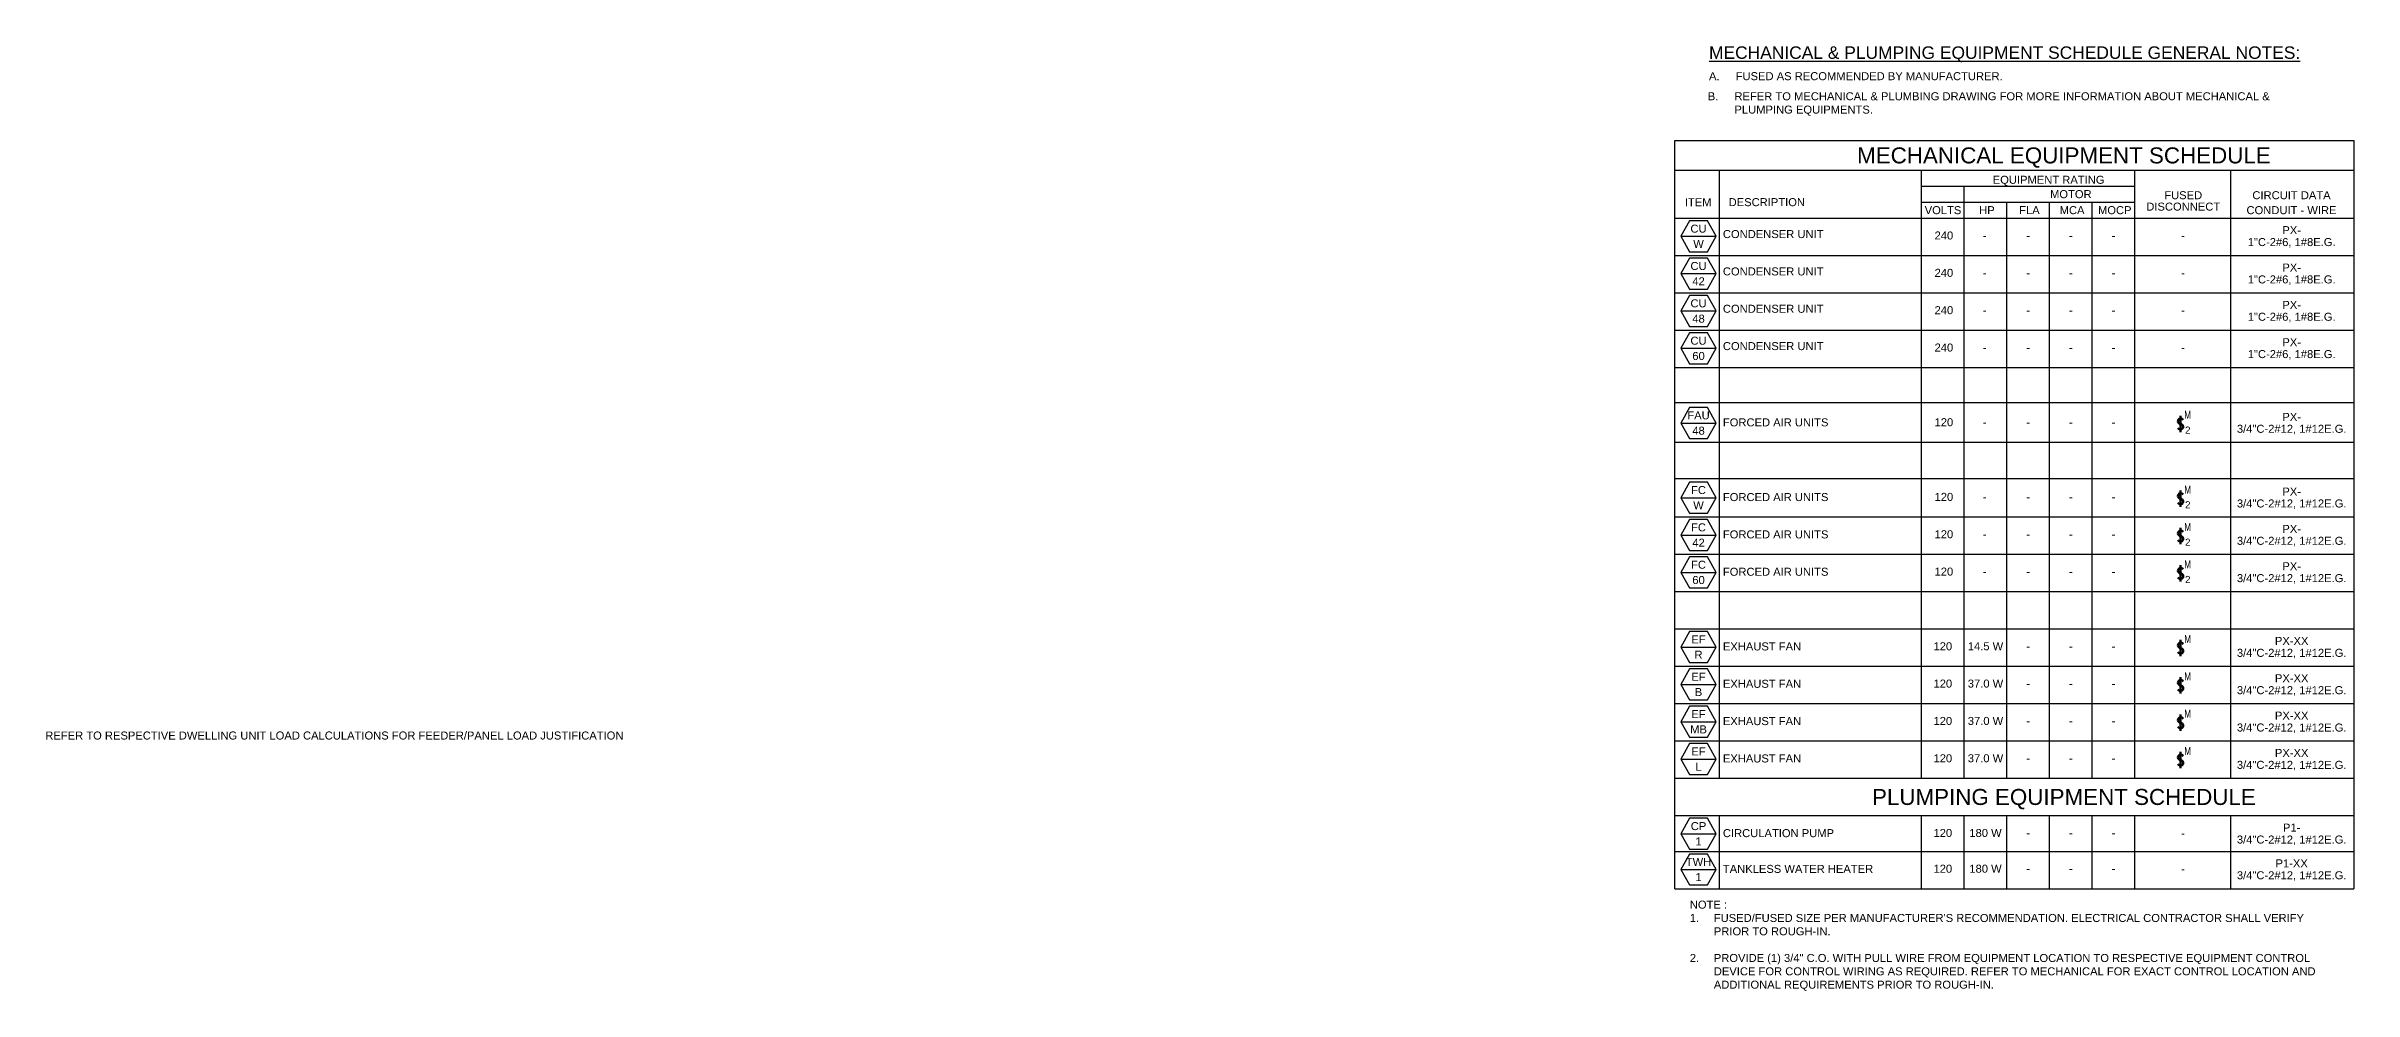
# Model space of a CAD drawing. Header units: inches. Extents: x 2456 to 9935, y -1030 to 123.
# Drawn here: x 8637 to 9935, y -409 to 123 of the extents above; entities that cross this region are included whole.
import ezdxf
from ezdxf.enums import TextEntityAlignment as Align

# ---------------------------------------------------------------- set-up
doc = ezdxf.new("R2010")
doc.units = ezdxf.units.IN
doc.header["$LTSCALE"] = 24
doc.header["$MEASUREMENT"] = 0
for name, color, linetype in [('0E-POWR-TEXT', 2, 'Continuous'), ('E-SYM', 6, 'Continuous'), ('E-TEXT', 2, 'Continuous'), ('M_TEXT', 2, 'Continuous')]:
    doc.layers.add(name, color=color, linetype=linetype)
doc.layers.add('E-SWITCH', color=6, linetype='Continuous', lineweight=50)
doc.styles.add('0E-1R', font='arial.ttf')
doc.styles.add('0E-2R', font='arial.ttf')
doc.styles.add('0E-3R', font='arial.ttf')
doc.styles.add('ARC-TEXT', font='arial.ttf', dxfattribs={"width": 0.86, "height": 4.5})
doc.styles.add('Arial', font='arial.ttf', dxfattribs={"width": 0.75})
doc.styles.add('ArialMT', font='arial.ttf')
doc.styles.add('GEC_48', font='arial.ttf', dxfattribs={"height": 4.5})

# ---------------------------------------------------------------- blocks, each defined once
blk = doc.blocks.new('GE_EQM_TAG')
blk.add_line((-10, 0), (10, 0))
blk.add_lwpolyline([(-5, 8.7), (-10, 0), (-5, -8.7), (5, -8.7), (10, 0), (5, 8.7)], close=True)
at = {"style": 'ARC-TEXT', "width": 1.00018}
for tag, p in [('EQM', (0, 4.3)), ('LABEL', (0, -4.3))]:
    blk.add_attdef(tag, text='', height=4.5, dxfattribs=at).set_placement(p, align=Align.MIDDLE_CENTER)
blk = doc.blocks.new('S-1_Gang(S)')
at = {"layer": 'E-SWITCH', "linetype": 'ByBlock'}
blk.add_line((0, 0), (0, 9.3), dxfattribs=at)
for centre, start, end in [((-0.1, 3.1), 207.1442, 84.7317), ((0.1, 6.2), 27.1442, 264.7317)]:
    blk.add_arc(centre, 1.57, start, end, dxfattribs=at)
at = {"layer": 'E-TEXT', "style": 'ArialMT'}
blk.add_attdef('SWITCH_LEG(A)', text='', height=4.5, dxfattribs=at).set_placement((5.1, 4.7), align=Align.MIDDLE_CENTER)
blk.add_attdef('NUM', text='', height=3, dxfattribs=at).set_placement((2.5, 8.2), align=Align.MIDDLE_LEFT)

msp = doc.modelspace()

# ---------------------------------------------------------------- linework, layer by layer
at = {"layer": 'E-TEXT'}
for p, q in [((9553.4, 69.5), (9935.3, 69.5)), ((9553.4, -351.4), (9553.4, 69.5)), ((9935.3, 69.5), (9935.3, -351.4)), ((9553.4, 52.8), (9935.3, 52.8))]:
    msp.add_line(p, q, dxfattribs=at)
at = {"layer": 'E-TEXT', "color": 5}
for p, q in [((9578.5, -289.2), (9578.5, 52.8)), ((9692.1, -289.2), (9692.1, 52.8)), ((9812.1, -289.2), (9812.1, 52.8)), ((9866.1, -289.2), (9866.1, 52.8)), ((9692.1, 43.8), (9812.1, 43.8)), ((9716.1, -289.2), (9716.1, 43.8)), ((9692.1, 34.8), (9812.1, 34.8)), ((9740.1, -289.2), (9740.1, 34.8)), ((9764.1, -289.2), (9764.1, 34.8)), ((9764.1, -289.2), (9764.1, 34.8)), ((9764.1, -289.2), (9764.1, 34.8)), ((9788.1, -289.2), (9788.1, 34.8)), ((9553.4, 25.8), (9935.3, 25.8)), ((9553.4, 4.8), (9935.3, 4.8)), ((9553.4, 4.8), (9935.3, 4.8)), ((9553.4, 4.8), (9935.3, 4.8)), ((9553.4, 4.8), (9935.3, 4.8)), ((9553.4, -16.2), (9935.3, -16.2)), ((9553.4, -37.2), (9935.3, -37.2)), ((9553.4, -58.2), (9935.3, -58.2)), ((9553.4, -77.9), (9935.3, -77.9)), ((9553.4, -100.2), (9935.3, -100.2)), ((9553.4, -120.6), (9935.3, -120.6)), ((9553.4, -142.2), (9935.3, -142.2)), ((9553.4, -142.2), (9935.3, -142.2)), ((9553.4, -142.2), (9935.3, -142.2)), ((9553.4, -163.2), (9935.3, -163.2)), ((9553.4, -163.2), (9935.3, -163.2)), ((9553.4, -163.2), (9935.3, -163.2)), ((9553.4, -184.2), (9935.3, -184.2)), ((9553.4, -205.2), (9935.3, -205.2)), ((9553.4, -205.2), (9935.3, -205.2)), ((9553.4, -226.2), (9935.3, -226.2)), ((9553.4, -226.2), (9935.3, -226.2)), ((9553.4, -226.2), (9935.3, -226.2)), ((9553.4, -226.2), (9935.3, -226.2)), ((9553.4, -247.2), (9935.3, -247.2)), ((9553.4, -247.2), (9935.3, -247.2)), ((9553.4, -247.2), (9935.3, -247.2)), ((9553.4, -247.2), (9935.3, -247.2)), ((9553.4, -247.2), (9935.3, -247.2)), ((9553.4, -247.2), (9935.3, -247.2)), ((9553.4, -268.2), (9935.3, -268.2)), ((9553.4, -289.2), (9935.3, -289.2)), ((9553.4, -310.2), (9935.3, -310.2)), ((9578.5, -351.4), (9578.5, -310.2)), ((9692.1, -351.4), (9692.1, -310.2)), ((9716.1, -351.4), (9716.1, -310.2)), ((9740.1, -351.4), (9740.1, -310.2)), ((9764.1, -351.4), (9764.1, -310.2)), ((9764.1, -351.4), (9764.1, -310.2)), ((9764.1, -351.4), (9764.1, -310.2)), ((9788.1, -351.4), (9788.1, -310.2)), ((9812.1, -351.4), (9812.1, -310.2)), ((9866.1, -351.4), (9866.1, -310.2)), ((9553.4, -330.3), (9935.3, -330.3)), ((9553.4, -351.4), (9935.3, -351.4)), ((9553.4, -351.4), (9935.3, -351.4))]:
    msp.add_line(p, q, dxfattribs=at)

# ---------------------------------------------------------------- block references
at = {"layer": 'E-TEXT'}
for p, values in [((9566.7, 15.6), {'LABEL': 'W', 'EQM': 'CU'}), ((9566.7, -5.4), {'LABEL': '42', 'EQM': 'CU'}), ((9566.7, -26.4), {'LABEL': '48', 'EQM': 'CU'}), ((9566.7, -47.4), {'LABEL': '60', 'EQM': 'CU'}), ((9566.7, -89.4), {'LABEL': '48', 'EQM': 'FAU'}), ((9566.7, -131.4), {'LABEL': 'W', 'EQM': 'FC'}), ((9566.7, -152.4), {'LABEL': '42', 'EQM': 'FC'}), ((9566.7, -173.4), {'LABEL': '60', 'EQM': 'FC'}), ((9566.7, -215.4), {'LABEL': 'R', 'EQM': 'EF'}), ((9566.7, -236.4), {'LABEL': 'B', 'EQM': 'EF'}), ((9566.7, -257.4), {'LABEL': 'MB', 'EQM': 'EF'}), ((9566.7, -278.4), {'LABEL': 'L', 'EQM': 'EF'}), ((9566.7, -320.4), {'LABEL': '1', 'EQM': 'CP'}), ((9566.7, -340.5), {'LABEL': '1', 'EQM': 'TWH'})]:
    msp.add_blockref('GE_EQM_TAG', p, dxfattribs=at).add_auto_attribs(values)
ref = msp.add_blockref('S-1_Gang(S)', (9837.8, -94.6), dxfattribs=at)
ref.add_attrib('SWITCH_LEG(A)', 'M', dxfattribs={"layer": 'E-SYM', "color": 2, "height": 4.5, "style": 'Arial', "width": 0.75}).set_placement((9841.8, -84.8), align=Align.MIDDLE_CENTER)
ref.add_attrib('NUM', '2', dxfattribs={"layer": 'E-SYM', "color": 2, "height": 4, "style": 'Arial'}).set_placement((9840.3, -93.4), align=Align.MIDDLE_LEFT)
ref = msp.add_blockref('S-1_Gang(S)', (9837.8, -136.6), dxfattribs=at)
ref.add_attrib('SWITCH_LEG(A)', 'M', dxfattribs={"layer": 'E-SYM', "color": 2, "height": 4.5, "style": 'Arial', "width": 0.75}).set_placement((9841.8, -126.8), align=Align.MIDDLE_CENTER)
ref.add_attrib('NUM', '2', dxfattribs={"layer": 'E-SYM', "color": 2, "height": 4, "style": 'Arial'}).set_placement((9840.3, -135.4), align=Align.MIDDLE_LEFT)
ref = msp.add_blockref('S-1_Gang(S)', (9837.8, -157.6), dxfattribs=at)
ref.add_attrib('SWITCH_LEG(A)', 'M', dxfattribs={"layer": 'E-SYM', "color": 2, "height": 4.5, "style": 'Arial', "width": 0.75}).set_placement((9841.8, -147.8), align=Align.MIDDLE_CENTER)
ref.add_attrib('NUM', '2', dxfattribs={"layer": 'E-SYM', "color": 2, "height": 4, "style": 'Arial'}).set_placement((9840.3, -156.4), align=Align.MIDDLE_LEFT)
ref = msp.add_blockref('S-1_Gang(S)', (9837.8, -178.6), dxfattribs=at)
ref.add_attrib('SWITCH_LEG(A)', 'M', dxfattribs={"layer": 'E-SYM', "color": 2, "height": 4.5, "style": 'Arial', "width": 0.75}).set_placement((9841.8, -168.8), align=Align.MIDDLE_CENTER)
ref.add_attrib('NUM', '2', dxfattribs={"layer": 'E-SYM', "color": 2, "height": 4, "style": 'Arial'}).set_placement((9840.3, -177.4), align=Align.MIDDLE_LEFT)
ref = msp.add_blockref('S-1_Gang(S)', (9837.8, -220.6), dxfattribs=at)
ref.add_attrib('SWITCH_LEG(A)', 'M', dxfattribs={"layer": 'E-SYM', "color": 2, "height": 4.5, "style": 'Arial', "width": 0.75}).set_placement((9841.8, -210.8), align=Align.MIDDLE_CENTER)
ref = msp.add_blockref('S-1_Gang(S)', (9837.8, -241.6), dxfattribs=at)
ref.add_attrib('SWITCH_LEG(A)', 'M', dxfattribs={"layer": 'E-SYM', "color": 2, "height": 4.5, "style": 'Arial', "width": 0.75}).set_placement((9841.8, -231.8), align=Align.MIDDLE_CENTER)
ref = msp.add_blockref('S-1_Gang(S)', (9837.8, -262.6), dxfattribs=at)
ref.add_attrib('SWITCH_LEG(A)', 'M', dxfattribs={"layer": 'E-SYM', "color": 2, "height": 4.5, "style": 'Arial', "width": 0.75}).set_placement((9841.8, -252.8), align=Align.MIDDLE_CENTER)
ref = msp.add_blockref('S-1_Gang(S)', (9837.8, -283.6), dxfattribs=at)
ref.add_attrib('SWITCH_LEG(A)', 'M', dxfattribs={"layer": 'E-SYM', "color": 2, "height": 4.5, "style": 'Arial', "width": 0.75}).set_placement((9841.8, -273.8), align=Align.MIDDLE_CENTER)
ref = msp.add_blockref('S-1_Gang(S)', (9837.8, -283.6), dxfattribs=at)
ref.add_attrib('SWITCH_LEG(A)', 'M', dxfattribs={"layer": 'E-SYM', "color": 2, "height": 4.5, "style": 'Arial', "width": 0.75}).set_placement((9841.8, -273.8), align=Align.MIDDLE_CENTER)

# ---------------------------------------------------------------- texts
at = {"layer": '0E-POWR-TEXT', "style": '0E-1R'}
for s, p in [('CONDENSER UNIT', (9580.4, 14.6)), ('CONDENSER UNIT', (9580.4, -6.4)), ('CONDENSER UNIT', (9580.4, -27.4)), ('CONDENSER UNIT', (9580.4, -48.4)), ('FORCED AIR UNITS', (9580.4, -91.3)), ('FORCED AIR UNITS', (9580.4, -133.3)), ('FORCED AIR UNITS', (9580.4, -154.3)), ('FORCED AIR UNITS', (9580.4, -175.3))]:
    msp.add_text(s, height=4.5, dxfattribs=at).set_placement(p)
for s, p in [('240', (9704.7, 13.8)), ('-', (9727.6, 13.8)), ('-', (9752.1, 13.8)), ('-', (9776.1, 13.8)), ('-', (9800.1, 13.8)), ('-', (9839.1, 13.7)), ('1"C-2#6, 1#8E.G.', (9900.3, 10.1)), ('PX-', (9900.3, 16.8)), ('PX-', (9900.3, -4.2)), ('240', (9704.7, -7.2)), ('-', (9727.6, -7.2)), ('-', (9752.1, -7.2)), ('-', (9776.1, -7.2)), ('-', (9800.1, -7.2)), ('-', (9839.1, -7.3)), ('1"C-2#6, 1#8E.G.', (9900.3, -10.9)), ('240', (9704.7, -28.2)), ('PX-', (9900.3, -25.2)), ('-', (9727.6, -28.2)), ('-', (9752.1, -28.2)), ('-', (9776.1, -28.2)), ('-', (9800.1, -28.2)), ('-', (9839.1, -28.3)), ('1"C-2#6, 1#8E.G.', (9900.3, -31.9)), ('240', (9704.7, -49.2)), ('-', (9727.6, -49.2)), ('-', (9752.1, -49.2)), ('-', (9776.1, -49.2)), ('-', (9800.1, -49.2)), ('-', (9839.1, -49.3)), ('1"C-2#6, 1#8E.G.', (9900.3, -52.9)), ('PX-', (9900.3, -46.2)), ('120', (9704.7, -91.2)), ('-', (9727.6, -91.2)), ('-', (9752.1, -91.2)), ('-', (9776.1, -91.2)), ('-', (9800.1, -91.2)), ('3/4"C-2#12, 1#12E.G.', (9900.3, -94.9)), ('PX-', (9900.3, -88.2)), ('120', (9704.7, -133.2)), ('PX-', (9900.3, -130.2)), ('-', (9727.6, -133.2)), ('-', (9752.1, -133.2)), ('-', (9776.1, -133.2)), ('-', (9800.1, -133.2)), ('3/4"C-2#12, 1#12E.G.', (9900.3, -136.9)), ('120', (9704.7, -154.2)), ('-', (9727.6, -154.2)), ('-', (9752.1, -154.2)), ('-', (9776.1, -154.2)), ('-', (9800.1, -154.2)), ('3/4"C-2#12, 1#12E.G.', (9900.3, -157.9)), ('PX-', (9900.3, -151.2)), ('PX-', (9900.3, -172.2)), ('120', (9704.7, -175.2)), ('-', (9727.6, -175.2)), ('-', (9752.1, -175.2)), ('-', (9776.1, -175.2)), ('-', (9800.1, -175.2)), ('3/4"C-2#12, 1#12E.G.', (9900.3, -178.9))]:
    msp.add_text(s, height=4.5, dxfattribs=at).set_placement(p, align=Align.CENTER)
at = {"layer": 'E-TEXT'}
for s, height, style, p in [('%%UMECHANICAL & PLUMPING EQUIPMENT SCHEDULE GENERAL NOTES:', 7, '0E-2R', (9572.6, 115.4)), ('A.', 4.5, '0E-1R', (9572.6, 103.4)), ('B.', 4.5, '0E-1R', (9571.9, 92.1)), ('EXHAUST FAN', 4.5, '0E-1R', (9580.4, -217.3)), ('EXHAUST FAN', 4.5, '0E-1R', (9580.4, -238.3)), ('EXHAUST FAN', 4.5, '0E-1R', (9580.4, -259.3)), ('EXHAUST FAN', 4.5, '0E-1R', (9580.4, -280.3)), ('CIRCULATION PUMP ', 4.5, '0E-1R', (9580.4, -322.3)), ('TANKLESS WATER HEATER ', 4.5, '0E-1R', (9580.4, -342.4))]:
    msp.add_text(s, height=height, dxfattribs=dict(at, style=style)).set_placement(p)
for s, height, style, p in [('MECHANICAL EQUIPMENT SCHEDULE', 9, '0E-3R', (9772.2, 56.6)), ('ITEM', 4.5, '0E-1R', (9566.5, 32.5)), ('120', 4.5, '0E-1R', (9704.1, -217.2)), ('14.5 W', 4.5, '0E-1R', (9728.1, -217.2)), ('-', 4.5, '0E-1R', (9752.1, -217.2)), ('-', 4.5, '0E-1R', (9752.1, -217.2)), ('-', 4.5, '0E-1R', (9776.1, -217.2)), ('-', 4.5, '0E-1R', (9776.1, -217.2)), ('-', 4.5, '0E-1R', (9800.1, -217.2)), ('3/4"C-2#12, 1#12E.G.', 4.5, '0E-1R', (9900.3, -220.9)), ('PX-XX', 4.5, '0E-1R', (9900.3, -214.2)), ('120', 4.5, '0E-1R', (9704.1, -238.2)), ('37.0 W', 4.5, '0E-1R', (9728.1, -238.2)), ('PX-XX', 4.5, '0E-1R', (9900.3, -235.2)), ('-', 4.5, '0E-1R', (9752.1, -238.2)), ('-', 4.5, '0E-1R', (9752.1, -238.2)), ('-', 4.5, '0E-1R', (9776.1, -238.2)), ('-', 4.5, '0E-1R', (9776.1, -238.2)), ('-', 4.5, '0E-1R', (9800.1, -238.2)), ('3/4"C-2#12, 1#12E.G.', 4.5, '0E-1R', (9900.3, -241.9)), ('120', 4.5, '0E-1R', (9704.1, -259.2)), ('37.0 W', 4.5, '0E-1R', (9728.1, -259.2)), ('-', 4.5, '0E-1R', (9752.1, -259.2)), ('-', 4.5, '0E-1R', (9752.1, -259.2)), ('-', 4.5, '0E-1R', (9776.1, -259.2)), ('-', 4.5, '0E-1R', (9776.1, -259.2)), ('-', 4.5, '0E-1R', (9800.1, -259.2)), ('3/4"C-2#12, 1#12E.G.', 4.5, '0E-1R', (9900.3, -262.9)), ('PX-XX', 4.5, '0E-1R', (9900.3, -256.2)), ('120', 4.5, '0E-1R', (9704.1, -280.2)), ('37.0 W', 4.5, '0E-1R', (9728.1, -280.2)), ('-', 4.5, '0E-1R', (9752.1, -280.2)), ('-', 4.5, '0E-1R', (9752.1, -280.2)), ('-', 4.5, '0E-1R', (9776.1, -280.2)), ('-', 4.5, '0E-1R', (9776.1, -280.2)), ('-', 4.5, '0E-1R', (9800.1, -280.2)), ('3/4"C-2#12, 1#12E.G.', 4.5, '0E-1R', (9900.3, -283.9)), ('PX-XX', 4.5, '0E-1R', (9900.3, -277.2)), ('PLUMPING EQUIPMENT SCHEDULE', 9, '0E-3R', (9772.2, -304.2)), ('120', 4.5, '0E-1R', (9704.1, -322.2)), ('180 W', 4.5, '0E-1R', (9728.1, -322.2)), ('-', 4.5, '0E-1R', (9752.1, -322.2)), ('-', 4.5, '0E-1R', (9776.1, -322.2)), ('-', 4.5, '0E-1R', (9800.1, -322.2)), ('-', 4.5, '0E-1R', (9839.1, -322.3)), ('3/4"C-2#12, 1#12E.G.', 4.5, '0E-1R', (9900.3, -325.9)), ('P1-', 4.5, '0E-1R', (9900.3, -319.2)), ('P1-XX', 4.5, '0E-1R', (9900.3, -339.3)), ('120', 4.5, '0E-1R', (9704.1, -342.3)), ('180 W', 4.5, '0E-1R', (9728.1, -342.3)), ('-', 4.5, '0E-1R', (9752.1, -342.3)), ('-', 4.5, '0E-1R', (9776.1, -342.3)), ('-', 4.5, '0E-1R', (9800.1, -342.3)), ('-', 4.5, '0E-1R', (9839.1, -342.4)), ('3/4"C-2#12, 1#12E.G.', 4.5, '0E-1R', (9900.3, -346))]:
    msp.add_text(s, height=height, dxfattribs=dict(at, style=style)).set_placement(p, align=Align.CENTER)
at = {"layer": 'E-TEXT', "style": '0E-1R'}
for s, p in [('EQUIPMENT RATING', (9763.6, 46.8)), ('MOTOR', (9776.1, 39.3)), ('FUSED', (9839.3, 38.7)), ('CIRCUIT DATA', (9900.2, 38.7)), ('DESCRIPTION', (9605.1, 34.8)), ('VOLTS', (9704.2, 30.3)), ('HP', (9728.9, 30.3)), ('FLA', (9752.8, 30.3)), ('MCA', (9776.8, 30.3)), ('MOCP', (9800.8, 30.3)), ('DISCONNECT', (9839.3, 32.3)), ('CONDUIT - WIRE', (9900.2, 30.3))]:
    msp.add_text(s, height=4.5, dxfattribs=at).set_placement(p, align=Align.MIDDLE)
at = {"layer": 'E-TEXT', "char_height": 4.5, "attachment_point": 1, "style": '0E-1R'}
for s, insert, width in [('FUSED AS RECOMMENDED BY MANUFACTURER.', (9587.6, 107.9), 307.5), ('REFER TO MECHANICAL & PLUMBING DRAWING FOR MORE INFORMATION ABOUT MECHANICAL & PLUMPING EQUIPMENTS.', (9586.9, 96.6), 307.5), ('NOTE :\\P\\pi-13.5,l13.5,t13.5;1.^IFUSED/FUSED SIZE PER MANUFACTURER\'S RECOMMENDATION. ELECTRICAL CONTRACTOR SHALL VERIFY PRIOR TO ROUGH-IN.\\P\\pi0,l0,tz;\\P\\pi-13.5,l13.5,t13.5;2.^IPROVIDE (1) 3/4" C.O. WITH PULL WIRE FROM EQUIPMENT LOCATION TO RESPECTIVE EQUIPMENT CONTROL DEVICE FOR CONTROL WIRING AS REQUIRED. REFER TO MECHANICAL FOR EXACT CONTROL LOCATION AND ADDITIONAL REQUIREMENTS PRIOR TO ROUGH-IN.', (9561.8, -358), 352.744)]:
    msp.add_mtext(s, dxfattribs=dict(at, insert=insert, width=width))
at = {"layer": 'M_TEXT', "insert": (8636.9, -262.9), "char_height": 4.5, "width": 384.978, "attachment_point": 1, "style": 'GEC_48'}
msp.add_mtext('REFER TO RESPECTIVE DWELLING UNIT LOAD CALCULATIONS FOR FEEDER/PANEL LOAD JUSTIFICATION', dxfattribs=at)

doc.saveas('drawing.dxf')
